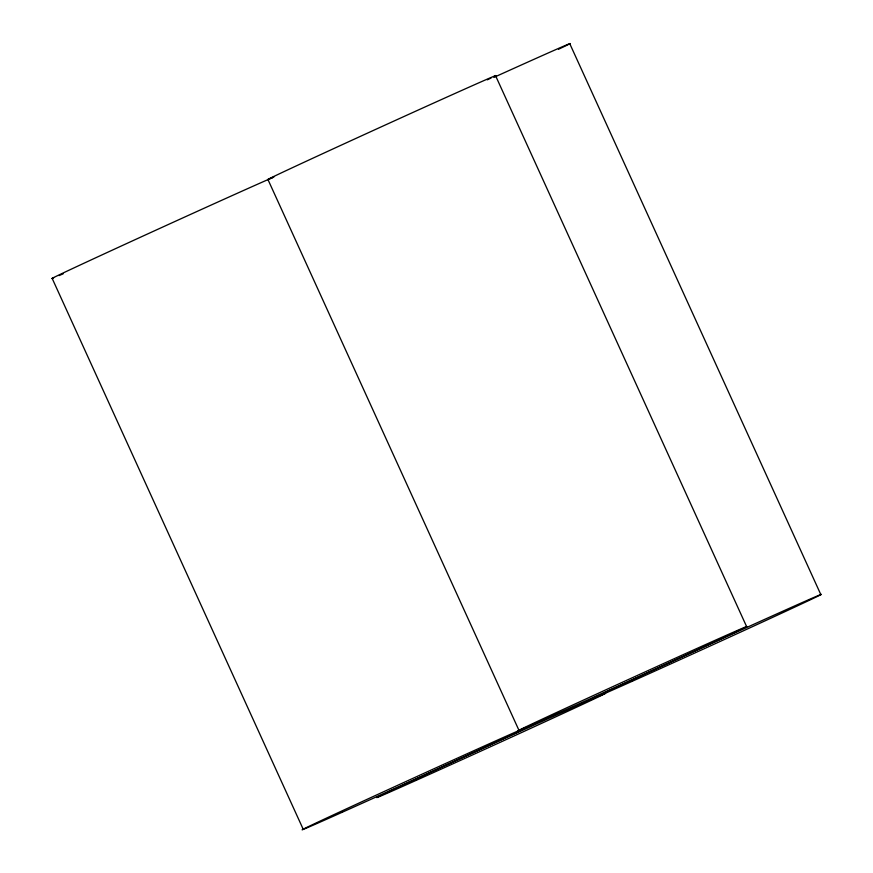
<?xml version="1.0" encoding="UTF-8"?>
<svg xmlns="http://www.w3.org/2000/svg" width="873" height="873" viewBox="0 0 873 873"><rect width="100%" height="100%" fill="white"/><g stroke="black" fill="none" stroke-linecap="round" stroke-linejoin="round"><path stroke-width="1.31" d="M569.753 43.65L820.816 594.557M495.537 75.645L746.601 626.552M267.935 179.5L518.999 730.406M52.184 278.443L303.247 829.35M63.282 273.74A125.363 0.873 -24.5 0 1 59.015 275.606M53.635 277.887A125.363 0.873 -24.5 0 1 137.465 238.591A125.363 0.873 -24.5 0 1 273.86 177.044A125.363 0.873 -24.5 0 1 373.819 130.23A125.363 0.873 -24.5 0 1 493.714 76.737M491.041 78.046A125.363 0.873 -24.5 0 1 487.298 79.836M567.166 45.112A125.363 0.873 -24.5 0 1 558.469 49.281M494.031 77.315A125.363 0.873 -24.5 0 1 567.93 44.73M416.388 780.266A125.363 0.873 -24.5 0 0 603.243 694.581A125.363 0.873 -24.5 0 0 454.156 761.42A125.363 0.873 -24.5 0 0 416.388 780.266M342.183 812.272A125.363 0.873 -24.5 0 0 529.027 726.576A125.363 0.873 -24.5 0 0 379.941 793.426A125.363 0.873 -24.5 0 0 342.183 812.272M632.139 681.322A125.363 0.873 -24.5 0 0 818.994 595.637A125.363 0.873 -24.5 0 0 669.907 662.476A125.363 0.873 -24.5 0 0 632.139 681.322M557.934 713.328A125.363 0.873 -24.5 0 0 744.778 627.632A125.363 0.873 -24.5 0 0 595.692 694.482A125.363 0.873 -24.5 0 0 557.934 713.328"/></g></svg>
